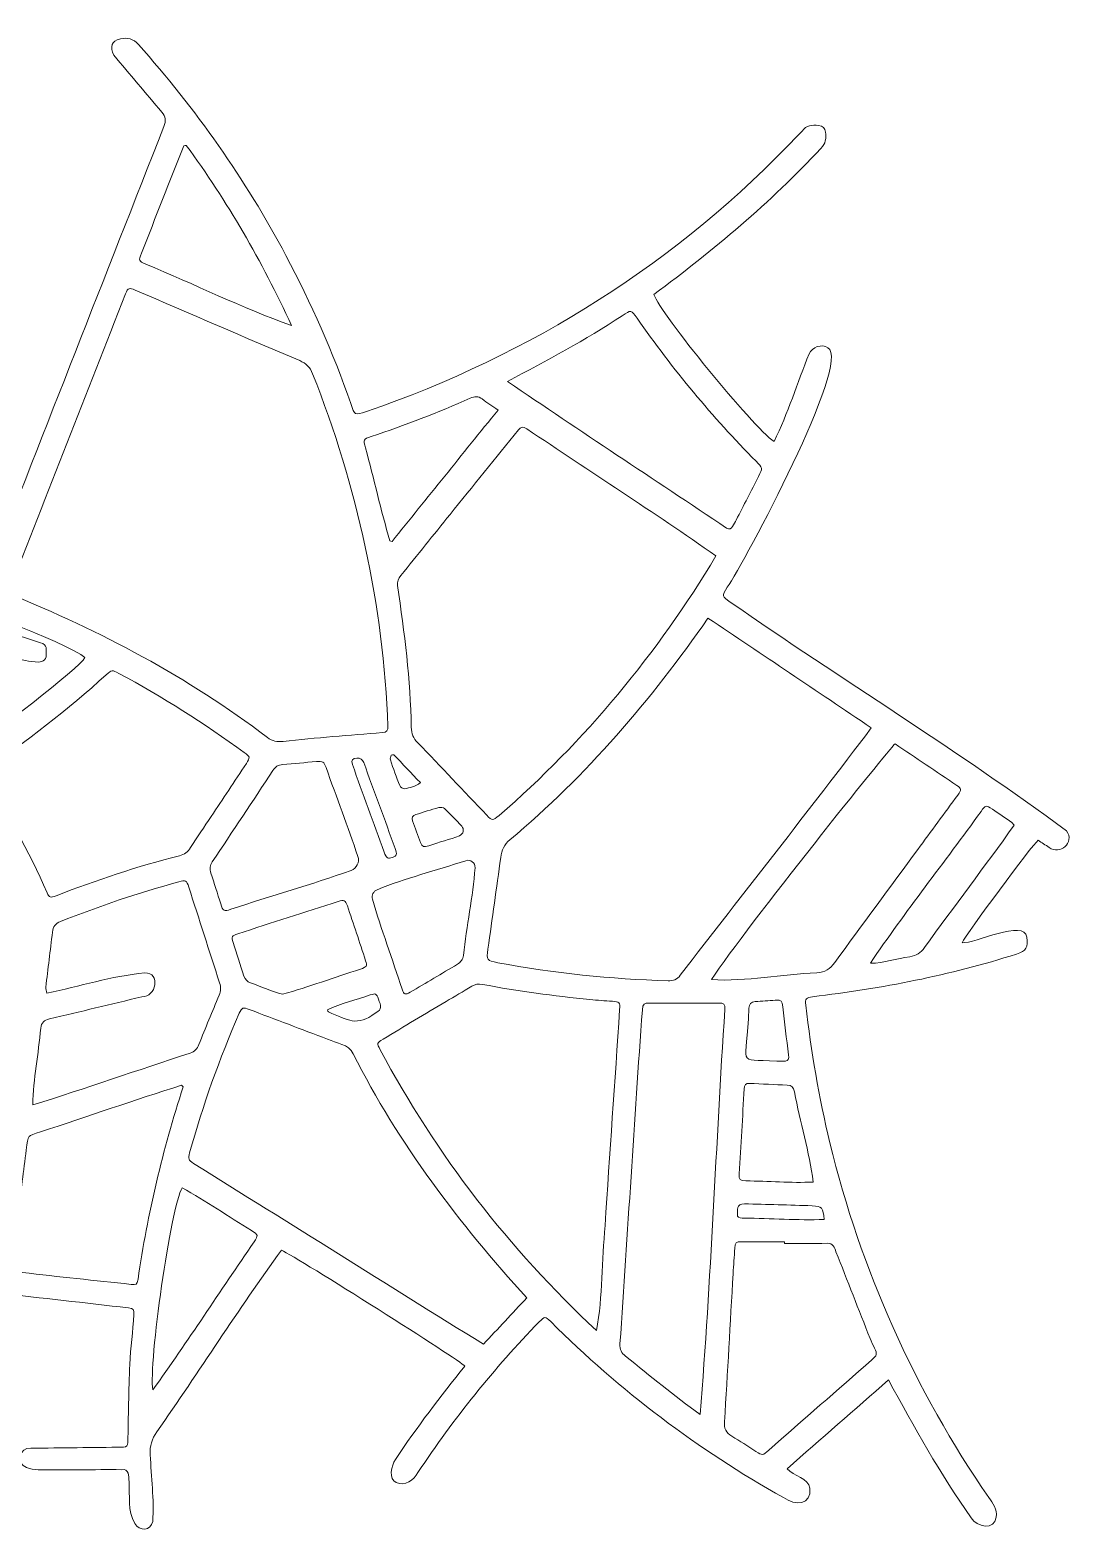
# Model space of a CAD drawing. Header units: centimetres. Extents: x 1 to 244, y 0 to 122.
# Drawn here: x 159.8 to 244.2, y 0.3 to 121.6 of the extents above; entities that cross this region are included whole.
import ezdxf

# ---------------------------------------------------------------- set-up
doc = ezdxf.new("R2010")
doc.units = ezdxf.units.CM
doc.header["$MEASUREMENT"] = 0
doc.layers.add('Screenshot 2022-06-22 at 09.44.58 v2\xa0Image', color=7, linetype='Continuous', lineweight=0)

msp = doc.modelspace()

# ---------------------------------------------------------------- linework, layer by layer
at = {"layer": 'Screenshot 2022-06-22 at 09.44.58 v2\xa0Image'}
for points, knots in [([(16.54, 84.96), (15.45, 86.14), (14.35, 87.32), (13.22, 88.54), (11.44, 87.25), (4.07, 80.99), (2.4, 81.46), (1.62, 81.58), (1.72, 82.76), (2.2, 83.18), (5.46, 85.39), (8.94, 87.47), (11.76, 90.2), (10.98, 91.41), (9.99, 92.49), (9.13, 93.64), (8.8, 94.07), (8.75, 94.08), (8.3, 93.75), (6.76, 92.65), (5.22, 91.56), (3.7, 90.43), (3.17, 90.02), (1.81, 89.74), (1.71, 90.66), (1.65, 91.21), (1.76, 91.65), (2.27, 92), (4.04, 93.26), (5.81, 94.46), (7.51, 95.83), (5.15, 99.3), (2.96, 102.83), (1.07, 106.58), (0.87, 106.97), (0.8, 107.36), (0.86, 107.77), (0.97, 108.64), (2.15, 108.62), (2.63, 108.07), (6.65, 100.27), (11.63, 93.05), (17.74, 86.73), (18.16, 86.28), (18.21, 86.28), (18.71, 86.66), (22.66, 89.75), (26.6, 92.85), (30.57, 95.93), (31.05, 96.31), (31.04, 96.31), (30.69, 96.8), (29.45, 98.61), (28.18, 100.4), (26.97, 102.23), (26.17, 103.44), (25.47, 104.72), (24.71, 105.96), (24.31, 106.57), (24.22, 107.82), (25.07, 107.9), (25.74, 108.01), (26.15, 107.72), (26.49, 107.14), (27.62, 105.24), (28.79, 103.36), (29.96, 101.48), (30.34, 100.92), (30.35, 100.92), (30.95, 101.22), (35.16, 103.38), (39.37, 105.54), (43.59, 107.69), (44.21, 108.01), (44.22, 108.04), (43.9, 108.68), (42.36, 111.87), (41, 115.14), (39.87, 118.49), (39.74, 118.89), (39.71, 119.34), (39.7, 119.77), (39.69, 120.24), (39.91, 120.42), (40.37, 120.46), (41.2, 120.51), (41.37, 120.41), (41.65, 119.59), (43.36, 114.65), (45.47, 109.9), (48.01, 105.33), (48.28, 104.84), (48.58, 104.62), (49.17, 104.63), (54.28, 104.67), (59.38, 104.68), (64.49, 104.71), (68.12, 104.73), (71.75, 104.76), (75.37, 104.78), (75.8, 104.8), (75.87, 104.85), (75.89, 105.27), (75.95, 109.7), (76.3, 114.11), (76.98, 118.49), (77.08, 119.08), (77.24, 119.31), (77.64, 119.33), (78.36, 119.37), (78.6, 119.41), (78.91, 118.72), (81.25, 112.97), (83.51, 107.19), (85.82, 101.43), (86.06, 100.85), (86.09, 100.82), (86.68, 101.01), (88.43, 101.54), (90.17, 102.07), (91.91, 102.61), (92.54, 102.8), (92.56, 102.84), (92.36, 103.48), (90.81, 108.63), (89.25, 113.78), (87.71, 118.94), (87.56, 119.47), (87.52, 120.05), (87.51, 120.6), (87.42, 121.57), (89.1, 121.64), (89.26, 120.8), (89.42, 120.33), (89.56, 119.85), (89.69, 119.37), (89.79, 118.99), (90.01, 118.87), (90.39, 118.84), (93.21, 118.67), (96.04, 118.65), (98.86, 118.77), (102.09, 118.84), (105.29, 119.39), (108.5, 119.67), (109.02, 119.67), (109.2, 119.52), (109.3, 119.01), (110.44, 111.33), (111.55, 103.65), (112.66, 95.97), (112.72, 95.54), (112.95, 95.39), (113.32, 95.3), (119.74, 93.78), (126.13, 92.18), (132.54, 90.65), (133.84, 90.34), (133.66, 90.16), (134.05, 91.54), (134.5, 93.12), (134.94, 94.71), (135.38, 96.3), (135.54, 96.86), (135.54, 96.87), (135.07, 97.18), (134.4, 97.63), (134.35, 98.88), (135.27, 99.02), (135.7, 99.1), (136.11, 98.97), (136.53, 98.8), (138.32, 98.08), (140.12, 97.37), (141.91, 96.66), (142.24, 96.56), (142.7, 96.26), (142.88, 96.71), (143.53, 98.41), (144.21, 100.1), (144.88, 101.79), (145.05, 102.51), (145.93, 103.04), (146.59, 102.64), (147.14, 102.19), (146.97, 101.33), (146.7, 100.74), (144, 94.51), (142.07, 87.96), (140.89, 81.27), (140.8, 80.75), (140.86, 80.65), (141.37, 80.57), (146.15, 79.78), (150.83, 78.56), (155.42, 77), (156.05, 76.8), (156.1, 76.82), (156.33, 77.42), (161.09, 89.56), (165.84, 101.71), (170.62, 113.84), (170.81, 114.31), (170.76, 114.64), (170.44, 115.01), (169.14, 116.53), (167.87, 118.07), (166.58, 119.6), (166.25, 120.28), (166.35, 120.76), (167.11, 120.93), (167.68, 121.05), (168.14, 120.94), (168.56, 120.47), (173.18, 115.28), (177.21, 109.57), (180.47, 103.43), (182.52, 99.57), (184.28, 95.58), (185.72, 91.46), (186.06, 90.49), (186, 90.5), (186.99, 90.83), (200.19, 95.32), (212.31, 102.99), (221.86, 113.15), (221.97, 113.26), (222.09, 113.36), (222.18, 113.48), (222.52, 113.97), (223.01, 113.97), (223.52, 113.93), (223.85, 113.9), (224.04, 113.7), (224.08, 113.39), (224.14, 112.91), (224.09, 112.46), (223.7, 112.08), (219.61, 107.7), (215.04, 103.83), (210.21, 100.28), (210.71, 98.75), (218.18, 89.59), (219.92, 88.39), (221.04, 90.66), (221.8, 93.13), (222.75, 95.49), (222.98, 96.03), (223.78, 96.31), (224.27, 95.97), (226.22, 94.88), (217.49, 78.54), (216.13, 76.63), (215.69, 75.88), (215.69, 75.89), (216.38, 75.42), (225.37, 69.18), (234.78, 63.43), (243.55, 56.93), (244.23, 56), (243.02, 54.93), (242.15, 55.6), (241.84, 55.8), (241.53, 55.99), (241.25, 56.18), (240.79, 55.83), (235.41, 48.56), (235.12, 47.9), (236.09, 47.82), (240.18, 49.85), (240.33, 48.35), (240.45, 47.53), (240.29, 47.24), (239.5, 46.99), (234.14, 45.25), (228.61, 44.21), (223.03, 43.54), (222.51, 43.46), (222.42, 43.38), (222.48, 42.87), (222.91, 39.12), (223.54, 35.41), (224.43, 31.74), (226.92, 21.5), (231.27, 11.74), (237.27, 3.08), (237.6, 2.6), (237.96, 2.14), (237.86, 1.49), (237.75, 0.41), (236.27, 0.69), (235.85, 1.44), (233.32, 4.99), (231.26, 8.77), (229.16, 12.59), (226.41, 10.17), (223.72, 7.82), (220.98, 5.41), (221.5, 4.8), (222.73, 4.64), (222.81, 3.83), (222.98, 2.47), (221.64, 2.39), (220.68, 3.08), (213.77, 6.93), (207.47, 11.72), (201.87, 17.29), (201.41, 17.73), (201.39, 17.73), (200.94, 17.27), (197.3, 13.52), (194.04, 9.46), (191.14, 5.11), (190.83, 4.47), (190.1, 3.98), (189.39, 4.29), (188.74, 4.56), (189, 5.66), (189.32, 6.14), (191.05, 8.76), (192.97, 11.25), (194.93, 13.7), (194.61, 14.12), (181.5, 22.4), (180.11, 23.07), (176.63, 18.28), (173.45, 13.25), (170.05, 8.39), (169.65, 7.8), (169.46, 7.24), (169.52, 6.53), (169.59, 4.74), (169.84, 2.92), (169.72, 1.14), (169.57, 0.41), (168.64, 0.3), (168.27, 0.99), (167.66, 2.01), (167.89, 3.23), (167.8, 4.36), (167.76, 4.85), (167.84, 5.41), (167.19, 5.33), (164.95, 5.34), (162.71, 5.31), (160.47, 5.33), (160.15, 5.33), (159.82, 5.38), (159.52, 5.5), (158.64, 5.81), (158.94, 7.15), (159.87, 7.06), (162.36, 7.09), (164.86, 7.12), (167.36, 7.15), (167.6, 7.16), (167.71, 7.3), (167.71, 7.53), (167.75, 9.63), (167.77, 11.74), (167.86, 13.84), (167.91, 15.18), (168.12, 16.52), (168.2, 17.86), (168.21, 18.3), (168.18, 18.34), (167.75, 18.4), (160.75, 19.22), (153.75, 19.97), (146.74, 20.74), (146.38, 20.78), (146.07, 20.71), (145.76, 20.5), (143.62, 19.05), (141.32, 17.82), (139.28, 16.25), (140.33, 14.52), (141.24, 12.81), (142.24, 11.06), (142.61, 10.45), (142.76, 9.19), (141.79, 9.13), (141.13, 9.04), (140.75, 9.34), (140.45, 9.91), (139.07, 12.57), (137.51, 15.13), (135.87, 17.64), (135.54, 18.14), (135.19, 18.37), (134.56, 18.38), (128.35, 18.51), (122.14, 18.74), (115.93, 18.92), (106.16, 19.2), (96.4, 19.56), (86.63, 19.84), (86.04, 19.85), (85.99, 19.79), (85.97, 19.22), (85.77, 13.83), (85, 8.51), (83.8, 3.26), (83.64, 2.18), (83.3, 1.82), (82.28, 2), (81.96, 2.02), (81.76, 2.27), (81.77, 2.64), (82.18, 6.01), (83.18, 9.29), (83.51, 12.69), (85, 23.39), (84.17, 34.32), (81.51, 44.77), (81.25, 45.8), (81.26, 45.79), (80.22, 45.75), (77.88, 45.68), (75.53, 45.57), (73.19, 45.49), (72.73, 45.49), (72.49, 45.29), (72.3, 44.9), (64.92, 29.47), (52.91, 16.34), (38.26, 7.51), (37.86, 7.27), (37.46, 7.21), (37.02, 7.24), (36.59, 7.28), (36.42, 7.47), (36.36, 7.9), (36.27, 8.54), (36.54, 8.95), (37.09, 9.28), (42.93, 12.76), (48.33, 16.96), (53.2, 21.7), (53.58, 22.1), (53.59, 22.14), (53.27, 22.58), (51.43, 25.22), (49.19, 27.52), (47.26, 30.09), (41.01, 24.58), (34.34, 19.8), (26.84, 16.12), (26.39, 15.89), (25.93, 15.86), (25.46, 15.89), (25.13, 15.9), (24.92, 16.1), (24.91, 16.42), (24.87, 17.31), (24.81, 17.46), (25.65, 17.88), (26.57, 18.45), (27.87, 18.65), (28.21, 19.81), (28.52, 20.66), (28.59, 20.57), (27.92, 21.18), (23.78, 24.95), (19.32, 28.3), (14.54, 31.21), (14.04, 31.52), (14, 31.52), (13.69, 31), (10.54, 25.6), (7.4, 20.19), (4.24, 14.79), (3.39, 13.03), (1.45, 14.13), (2.4, 15.79), (7.24, 24.1), (12.08, 32.41), (16.93, 40.71), (17.08, 40.97), (17.13, 41.22), (17.07, 41.52), (14.83, 52.33), (10.44, 62.62), (4.55, 71.94), (4.31, 72.3), (4.23, 72.31), (3.86, 72.1), (3.05, 71.68), (2.34, 70.88), (1.36, 70.98), (0.9, 71.01), (0.53, 71.42), (0.63, 71.92), (0.75, 72.5), (1.08, 72.83), (1.52, 73.13), (6.79, 76.66), (12.33, 80.21), (16.54, 84.96)], [0, 0, 0, 0, 1, 1, 1, 2, 2, 2, 3, 3, 3, 4, 4, 4, 5, 5, 5, 6, 6, 6, 7, 7, 7, 8, 8, 8, 9, 9, 9, 10, 10, 10, 11, 11, 11, 12, 12, 12, 13, 13, 13, 14, 14, 14, 15, 15, 15, 16, 16, 16, 17, 17, 17, 18, 18, 18, 19, 19, 19, 20, 20, 20, 21, 21, 21, 22, 22, 22, 23, 23, 23, 24, 24, 24, 25, 25, 25, 26, 26, 26, 27, 27, 27, 28, 28, 28, 29, 29, 29, 30, 30, 30, 31, 31, 31, 32, 32, 32, 33, 33, 33, 34, 34, 34, 35, 35, 35, 36, 36, 36, 37, 37, 37, 38, 38, 38, 39, 39, 39, 40, 40, 40, 41, 41, 41, 42, 42, 42, 43, 43, 43, 44, 44, 44, 45, 45, 45, 46, 46, 46, 47, 47, 47, 48, 48, 48, 49, 49, 49, 50, 50, 50, 51, 51, 51, 52, 52, 52, 53, 53, 53, 54, 54, 54, 55, 55, 55, 56, 56, 56, 57, 57, 57, 58, 58, 58, 59, 59, 59, 60, 60, 60, 61, 61, 61, 62, 62, 62, 63, 63, 63, 64, 64, 64, 65, 65, 65, 66, 66, 66, 67, 67, 67, 68, 68, 68, 69, 69, 69, 70, 70, 70, 71, 71, 71, 72, 72, 72, 73, 73, 73, 74, 74, 74, 75, 75, 75, 76, 76, 76, 77, 77, 77, 78, 78, 78, 79, 79, 79, 80, 80, 80, 81, 81, 81, 82, 82, 82, 83, 83, 83, 84, 84, 84, 85, 85, 85, 86, 86, 86, 87, 87, 87, 88, 88, 88, 89, 89, 89, 90, 90, 90, 91, 91, 91, 92, 92, 92, 93, 93, 93, 94, 94, 94, 95, 95, 95, 96, 96, 96, 97, 97, 97, 98, 98, 98, 99, 99, 99, 100, 100, 100, 101, 101, 101, 102, 102, 102, 103, 103, 103, 104, 104, 104, 105, 105, 105, 106, 106, 106, 107, 107, 107, 108, 108, 108, 109, 109, 109, 110, 110, 110, 111, 111, 111, 112, 112, 112, 113, 113, 113, 114, 114, 114, 115, 115, 115, 116, 116, 116, 117, 117, 117, 118, 118, 118, 119, 119, 119, 120, 120, 120, 121, 121, 121, 122, 122, 122, 123, 123, 123, 124, 124, 124, 125, 125, 125, 126, 126, 126, 127, 127, 127, 128, 128, 128, 129, 129, 129, 130, 130, 130, 131, 131, 131, 132, 132, 132, 133, 133, 133, 134, 134, 134, 135, 135, 135, 136, 136, 136, 137, 137, 137, 138, 138, 138, 139, 139, 139, 140, 140, 140, 141, 141, 141, 142, 142, 142, 143, 143, 143, 144, 144, 144, 145, 145, 145, 146, 146, 146, 147, 147, 147, 148, 148, 148, 149, 149, 149, 150, 150, 150, 151, 151, 151, 152, 152, 152, 153, 153, 153, 154, 154, 154, 155, 155, 155, 156, 156, 156, 157, 157, 157, 158, 158, 158, 159, 159, 159, 160, 160, 160, 161, 161, 161, 162, 162, 162, 163, 163, 163, 164, 164, 164, 165, 165, 165, 166, 166, 166, 166]), ([(172.43, 112.32), (172.37, 112.31), (172.31, 112.3), (172.24, 112.28), (171.03, 109.42), (169.96, 106.49), (168.81, 103.6), (168.57, 103), (168.57, 102.98), (169.15, 102.72), (173.1, 101.12), (176.91, 99.18), (180.93, 97.77), (178.53, 103), (175.73, 107.8), (172.43, 112.32)], [0, 0, 0, 0, 1, 1, 1, 2, 2, 2, 3, 3, 3, 4, 4, 4, 5, 5, 5, 5]), ([(158.04, 76.12), (165.48, 73.11), (172.57, 69.36), (178.98, 64.49), (179.39, 64.18), (179.78, 64.12), (180.25, 64.17), (182.93, 64.45), (185.61, 64.68), (188.28, 64.88), (188.63, 64.91), (188.74, 65.06), (188.72, 65.38), (188.36, 75.15), (186.23, 84.79), (182.63, 93.87), (182.42, 94.4), (182.11, 94.71), (181.59, 94.93), (177.15, 96.8), (172.74, 98.74), (168.3, 100.62), (167.79, 100.84), (167.74, 100.82), (167.52, 100.32), (164.32, 92.25), (161.21, 84.22), (158.04, 76.12)], [0, 0, 0, 0, 1, 1, 1, 2, 2, 2, 3, 3, 3, 4, 4, 4, 5, 5, 5, 6, 6, 6, 7, 7, 7, 8, 8, 8, 9, 9, 9, 9]), ([(198.39, 93.25), (204.25, 89.22), (210.19, 85.37), (216.08, 81.39), (216.51, 81.12), (216.68, 81.78), (216.86, 82.05), (217.46, 83.23), (218.07, 84.4), (218.67, 85.58), (219.01, 86.25), (219, 86.25), (218.46, 86.8), (214.94, 90.38), (211.72, 94.22), (208.85, 98.35), (208.37, 99.04), (208.37, 99.04), (207.64, 98.56), (204.66, 96.57), (201.56, 94.93), (198.39, 93.25)], [0, 0, 0, 0, 1, 1, 1, 2, 2, 2, 3, 3, 3, 4, 4, 4, 5, 5, 5, 6, 6, 6, 7, 7, 7, 7]), ([(188.88, 80.36), (188.94, 80.35), (188.99, 80.33), (189.05, 80.31), (191.88, 83.83), (194.72, 87.35), (197.62, 90.94), (197.15, 91.26), (196.73, 91.53), (196.34, 91.83), (196.02, 92.07), (195.73, 92.06), (195.37, 91.9), (192.76, 90.72), (190.09, 89.71), (187.37, 88.8), (186.71, 88.58), (186.73, 88.57), (186.91, 87.88), (187.59, 85.38), (188.15, 82.84), (188.88, 80.36)], [0, 0, 0, 0, 1, 1, 1, 2, 2, 2, 3, 3, 3, 4, 4, 4, 5, 5, 5, 6, 6, 6, 7, 7, 7, 7]), ([(215.22, 79.15), (210.19, 82.69), (205.02, 85.98), (199.93, 89.43), (199.66, 89.61), (199.45, 89.59), (199.26, 89.34), (197.42, 87.05), (195.57, 84.78), (193.74, 82.5), (192.41, 80.86), (191.1, 79.22), (189.77, 77.58), (189.57, 77.33), (189.45, 77.08), (189.49, 76.75), (190.07, 72.96), (190.53, 69.15), (190.61, 65.31), (190.62, 64.79), (190.78, 64.42), (191.13, 64.05), (193, 62.12), (194.85, 60.16), (196.7, 58.21), (197.14, 57.75), (197.19, 57.74), (197.7, 58.18), (204.64, 64.18), (210.5, 71.28), (215.22, 79.15)], [0, 0, 0, 0, 1, 1, 1, 2, 2, 2, 3, 3, 3, 4, 4, 4, 5, 5, 5, 6, 6, 6, 7, 7, 7, 8, 8, 8, 9, 9, 9, 10, 10, 10, 10]), ([(151.09, 76.11), (150.9, 75.88), (150.91, 75.55), (150.85, 75.27), (150.76, 74.76), (150.83, 74.68), (151.33, 74.58), (154.47, 74.01), (157.61, 73.14), (160.65, 72.14), (161.25, 72.01), (161.08, 71.49), (161.11, 71.29), (161.17, 70.85), (160.89, 70.57), (160.47, 70.58), (159.06, 70.6), (157.74, 71.24), (156.38, 71.59), (155.99, 71.7), (155.73, 71.61), (155.47, 71.31), (154.51, 70.2), (153.52, 69.1), (152.54, 67.99), (152.15, 67.54), (152.15, 67.53), (152.49, 67.05), (153.32, 65.93), (153.98, 64.66), (154.93, 63.64), (156.51, 64.48), (163.83, 70.11), (164.24, 70.95), (162.95, 72.06), (152.46, 76.13), (151.09, 76.11)], [0, 0, 0, 0, 1, 1, 1, 2, 2, 2, 3, 3, 3, 4, 4, 4, 5, 5, 5, 6, 6, 6, 7, 7, 7, 8, 8, 8, 9, 9, 9, 10, 10, 10, 11, 11, 11, 12, 12, 12, 12]), ([(227.77, 65.26), (223.35, 68.24), (219, 71.16), (214.58, 74.13), (210.01, 67.52), (204.75, 61.4), (198.58, 56.22), (198.11, 55.83), (197.9, 55.38), (197.83, 54.79), (197.5, 52.32), (197.15, 49.86), (196.8, 47.39), (196.67, 46.49), (196.7, 46.45), (197.59, 46.29), (202.14, 45.44), (206.73, 44.96), (211.35, 44.83), (211.79, 44.81), (212.07, 44.93), (212.34, 45.28), (217.47, 51.96), (222.7, 58.53), (227.77, 65.26)], [0, 0, 0, 0, 1, 1, 1, 2, 2, 2, 3, 3, 3, 4, 4, 4, 5, 5, 5, 6, 6, 6, 7, 7, 7, 8, 8, 8, 8]), ([(156.08, 61.77), (157.83, 58.52), (159.73, 55.34), (161.18, 51.93), (161.36, 51.54), (161.44, 51.52), (161.91, 51.7), (165.17, 52.96), (168.48, 54.07), (171.87, 54.92), (172.28, 55.03), (172.56, 55.24), (172.78, 55.6), (173.31, 56.44), (173.88, 57.26), (174.44, 58.09), (175.38, 59.52), (176.33, 60.95), (177.28, 62.39), (177.6, 62.88), (177.59, 62.92), (177.11, 63.27), (173.88, 65.63), (170.5, 67.77), (166.98, 69.66), (166.43, 69.96), (166.43, 69.95), (165.96, 69.55), (162.85, 66.71), (159.51, 64.19), (156.08, 61.77)], [0, 0, 0, 0, 1, 1, 1, 2, 2, 2, 3, 3, 3, 4, 4, 4, 5, 5, 5, 6, 6, 6, 7, 7, 7, 8, 8, 8, 9, 9, 9, 10, 10, 10, 10]), ([(229.69, 63.97), (229.11, 63.42), (217.77, 49.29), (214.85, 44.92), (217.72, 44.75), (220.52, 45.36), (223.38, 45.47), (224.02, 45.52), (224.44, 45.77), (224.82, 46.3), (227.04, 49.35), (229.29, 52.39), (231.53, 55.43), (232.61, 56.9), (233.69, 58.36), (234.76, 59.83), (235.08, 60.27), (235.08, 60.34), (234.68, 60.61), (233.03, 61.73), (231.37, 62.84), (229.69, 63.97)], [0, 0, 0, 0, 1, 1, 1, 2, 2, 2, 3, 3, 3, 4, 4, 4, 5, 5, 5, 6, 6, 6, 7, 7, 7, 7]), ([(185.74, 53.74), (186.2, 53.91), (186.45, 54.41), (186.29, 54.87), (185.49, 57.29), (184.56, 59.65), (183.72, 62.06), (183.55, 62.52), (183.45, 62.58), (182.94, 62.54), (182.03, 62.46), (181.13, 62.35), (180.22, 62.3), (179.84, 62.28), (179.62, 62.1), (179.43, 61.82), (177.8, 59.35), (176.17, 56.89), (174.53, 54.44), (174.33, 54.14), (174.3, 53.86), (174.41, 53.52), (174.69, 52.7), (174.94, 51.87), (175.21, 51.05), (175.4, 50.45), (175.47, 50.41), (176.04, 50.6), (179.26, 51.68), (182.54, 52.6), (185.74, 53.74)], [0, 0, 0, 0, 1, 1, 1, 2, 2, 2, 3, 3, 3, 4, 4, 4, 5, 5, 5, 6, 6, 6, 7, 7, 7, 8, 8, 8, 9, 9, 9, 10, 10, 10, 10]), ([(186.21, 62.81), (185.84, 62.79), (185.75, 62.66), (185.85, 62.31), (186.69, 59.94), (187.56, 57.59), (188.41, 55.23), (188.59, 54.73), (188.72, 54.65), (189.09, 54.79), (189.44, 54.92), (189.48, 55.05), (189.31, 55.51), (188.46, 57.83), (187.62, 60.14), (186.76, 62.46), (186.67, 62.71), (186.48, 62.83), (186.21, 62.81)], [0, 0, 0, 0, 1, 1, 1, 2, 2, 2, 3, 3, 3, 4, 4, 4, 5, 5, 5, 6, 6, 6, 6]), ([(189.19, 63.09), (189.12, 63.08), (189.05, 63.06), (188.99, 63.05), (188.96, 62.92), (188.88, 62.78), (188.92, 62.67), (189.16, 61.97), (189.4, 61.28), (189.68, 60.6), (189.73, 60.48), (189.95, 60.32), (190.06, 60.34), (190.48, 60.42), (190.91, 60.5), (191.34, 60.84), (190.61, 61.61), (189.9, 62.35), (189.19, 63.09)], [0, 0, 0, 0, 1, 1, 1, 2, 2, 2, 3, 3, 3, 4, 4, 4, 5, 5, 5, 6, 6, 6, 6]), ([(194.51, 56.55), (194.83, 56.68), (194.91, 57.08), (194.68, 57.32), (194.21, 57.82), (193.76, 58.29), (193.29, 58.75), (193.2, 58.84), (192.97, 58.86), (192.82, 58.82), (192.2, 58.65), (191.58, 58.45), (190.97, 58.25), (190.73, 58.17), (190.61, 58.02), (190.71, 57.76), (190.93, 57.17), (191.12, 56.57), (191.36, 55.99), (191.5, 55.63), (191.6, 55.61), (192.03, 55.74), (192.87, 56.04), (193.7, 56.22), (194.51, 56.55)], [0, 0, 0, 0, 1, 1, 1, 2, 2, 2, 3, 3, 3, 4, 4, 4, 5, 5, 5, 6, 6, 6, 7, 7, 7, 8, 8, 8, 8]), ([(239.31, 57.39), (239.21, 57.52), (239.18, 57.58), (239.13, 57.61), (238.61, 57.97), (238.09, 58.33), (237.56, 58.68), (237.03, 59.03), (237.02, 59.03), (236.64, 58.51), (233.69, 54.4), (230.52, 50.43), (227.7, 46.24), (228.81, 46.25), (229.81, 46.64), (230.9, 46.77), (231.41, 46.85), (231.76, 47.09), (232.07, 47.51), (234.46, 50.82), (236.94, 54.06), (239.31, 57.39)], [0, 0, 0, 0, 1, 1, 1, 2, 2, 2, 3, 3, 3, 4, 4, 4, 5, 5, 5, 6, 6, 6, 7, 7, 7, 7]), ([(195.01, 54.53), (192.58, 53.72), (190.12, 53.12), (187.84, 52.18), (187.54, 52.06), (187.38, 51.73), (187.47, 51.42), (188.16, 48.98), (189.1, 46.57), (189.86, 44.14), (190.01, 43.7), (190.11, 43.67), (190.52, 43.91), (191.8, 44.65), (193.06, 45.41), (194.33, 46.16), (194.61, 46.33), (194.77, 46.54), (194.82, 46.88), (195.06, 49.26), (195.59, 51.58), (195.76, 53.96), (195.79, 54.36), (195.39, 54.66), (195.01, 54.53)], [0, 0, 0, 0, 1, 1, 1, 2, 2, 2, 3, 3, 3, 4, 4, 4, 5, 5, 5, 6, 6, 6, 7, 7, 7, 8, 8, 8, 8]), ([(160.03, 34.8), (164.3, 36.12), (168.49, 37.61), (172.75, 38.99), (173.11, 39.11), (173.31, 39.33), (173.45, 39.68), (173.98, 41.01), (174.52, 42.34), (175.09, 43.66), (175.23, 44), (175.23, 44.31), (175.12, 44.66), (174.28, 47.24), (173.46, 49.82), (172.63, 52.4), (172.45, 52.94), (172.38, 52.97), (171.83, 52.82), (168.58, 51.95), (165.4, 50.85), (162.27, 49.62), (161.85, 49.45), (161.66, 49.19), (161.61, 48.76), (161.44, 47.27), (161.25, 45.79), (161.08, 44.31), (161.06, 44.16), (161.14, 44), (161.17, 43.82), (163.82, 44.37), (166.37, 45.21), (169.07, 45.46), (170.38, 45.51), (170, 43.49), (168.83, 43.53), (166.34, 42.93), (163.86, 42.33), (161.37, 41.75), (160.95, 41.65), (160.72, 41.45), (160.67, 41.01), (160.49, 38.92), (160.06, 36.92), (160.03, 34.8)], [0, 0, 0, 0, 1, 1, 1, 2, 2, 2, 3, 3, 3, 4, 4, 4, 5, 5, 5, 6, 6, 6, 7, 7, 7, 8, 8, 8, 9, 9, 9, 10, 10, 10, 11, 11, 11, 12, 12, 12, 13, 13, 13, 14, 14, 14, 15, 15, 15, 15]), ([(180.21, 43.74), (182.32, 44.34), (184.4, 45.1), (186.5, 45.77), (187.01, 45.94), (187.06, 46.02), (186.92, 46.45), (186.43, 47.93), (185.94, 49.42), (185.44, 50.89), (185.28, 51.34), (185.18, 51.39), (184.71, 51.24), (182.01, 50.37), (179.3, 49.5), (176.6, 48.63), (176.12, 48.48), (176.07, 48.38), (176.21, 47.92), (176.49, 47.01), (176.8, 46.11), (177.09, 45.2), (177.18, 44.93), (177.35, 44.76), (177.61, 44.66), (178.49, 44.37), (179.3, 43.94), (180.21, 43.74)], [0, 0, 0, 0, 1, 1, 1, 2, 2, 2, 3, 3, 3, 4, 4, 4, 5, 5, 5, 6, 6, 6, 7, 7, 7, 8, 8, 8, 9, 9, 9, 9]), ([(183.83, 42.48), (183.87, 42.38), (183.88, 42.32), (183.91, 42.31), (185.49, 41.67), (186.22, 41.08), (187.7, 42.22), (188.32, 42.52), (188.15, 42.81), (187.95, 43.35), (187.78, 43.8), (187.73, 43.83), (187.29, 43.68), (186.14, 43.27), (184.92, 43.01), (183.83, 42.48)], [0, 0, 0, 0, 1, 1, 1, 2, 2, 2, 3, 3, 3, 4, 4, 4, 5, 5, 5, 5]), ([(205.56, 16.57), (206.1, 19.37), (205.98, 22.21), (206.27, 25.05), (206.63, 30.86), (207.06, 36.68), (207.44, 42.5), (207.47, 43.09), (207.44, 43.12), (206.86, 43.17), (206.25, 43.22), (205.65, 43.24), (205.04, 43.31), (202.13, 43.61), (199.23, 43.97), (196.36, 44.54), (196.04, 44.6), (195.76, 44.55), (195.49, 44.38), (194.8, 43.96), (194.11, 43.56), (193.42, 43.15), (191.72, 42.14), (190.02, 41.13), (188.33, 40.12), (187.81, 39.81), (187.81, 39.78), (188.1, 39.26), (192.64, 30.72), (198.5, 23.19), (205.56, 16.57)], [0, 0, 0, 0, 1, 1, 1, 2, 2, 2, 3, 3, 3, 4, 4, 4, 5, 5, 5, 6, 6, 6, 7, 7, 7, 8, 8, 8, 9, 9, 9, 10, 10, 10, 10]), ([(199.94, 19.22), (194.47, 25.2), (189.59, 31.68), (185.91, 38.92), (185.54, 39.73), (184.56, 39.76), (183.84, 40.11), (181.73, 40.91), (179.62, 41.71), (177.51, 42.51), (176.99, 42.7), (176.95, 42.68), (176.71, 42.2), (175.1, 38.54), (173.78, 34.77), (172.69, 30.93), (172.55, 30.44), (172.61, 30.34), (173.02, 30.07), (180.84, 25.21), (188.6, 20.29), (196.44, 15.47), (197.61, 16.72), (198.76, 17.95), (199.94, 19.22)], [0, 0, 0, 0, 1, 1, 1, 2, 2, 2, 3, 3, 3, 4, 4, 4, 5, 5, 5, 6, 6, 6, 7, 7, 7, 8, 8, 8, 8]), ([(213.94, 9.79), (214.83, 20.68), (215.22, 31.6), (215.94, 42.5), (215.97, 42.96), (215.9, 43.03), (215.42, 43.03), (214.68, 43.04), (213.95, 43.01), (213.21, 43.01), (212.1, 43.01), (210.99, 43.03), (209.88, 43.03), (209.38, 43.03), (209.33, 42.97), (209.28, 42.48), (208.61, 33.49), (208.1, 24.49), (207.47, 15.49), (207.43, 15.04), (207.58, 14.76), (207.91, 14.5), (209.97, 12.88), (211.77, 11.34), (213.94, 9.79)], [0, 0, 0, 0, 1, 1, 1, 2, 2, 2, 3, 3, 3, 4, 4, 4, 5, 5, 5, 6, 6, 6, 7, 7, 7, 8, 8, 8, 8]), ([(220.14, 38.34), (220.14, 38.34), (220.14, 38.33), (220.14, 38.33), (220.58, 38.37), (221.25, 38.15), (221.08, 38.84), (220.93, 40.13), (220.77, 41.42), (220.62, 42.71), (220.55, 43.24), (220.54, 43.27), (220.02, 43.25), (219.48, 43.23), (218.94, 43.18), (218.4, 43.15), (218.05, 43.14), (217.9, 42.94), (217.88, 42.61), (217.76, 37.76), (216.7, 38.54), (220.14, 38.34)], [0, 0, 0, 0, 1, 1, 1, 2, 2, 2, 3, 3, 3, 4, 4, 4, 5, 5, 5, 6, 6, 6, 7, 7, 7, 7]), ([(223.09, 28.57), (222.77, 31.02), (222.02, 33.41), (221.57, 35.86), (221.49, 36.21), (221.36, 36.39), (220.98, 36.4), (219.96, 36.44), (218.95, 36.49), (217.93, 36.54), (217.62, 36.56), (217.51, 36.39), (217.5, 36.11), (217.39, 33.82), (217.22, 31.53), (217.09, 29.24), (217.07, 28.73), (217.14, 28.67), (217.64, 28.66), (219.46, 28.64), (221.27, 28.48), (223.09, 28.57)], [0, 0, 0, 0, 1, 1, 1, 2, 2, 2, 3, 3, 3, 4, 4, 4, 5, 5, 5, 6, 6, 6, 7, 7, 7, 7]), ([(172.17, 36.25), (172.13, 36.29), (172.09, 36.34), (172.05, 36.39), (168.24, 35.19), (164.46, 33.87), (160.66, 32.62), (159.55, 32.25), (159.66, 32.46), (159.49, 31.15), (159.28, 29.47), (159.07, 27.8), (158.87, 26.12), (158.69, 24.71), (158.53, 23.29), (158.35, 21.87), (158.24, 21.31), (158.8, 21.31), (159.19, 21.26), (162.12, 20.92), (165.04, 20.61), (167.97, 20.3), (168.41, 20.26), (168.43, 20.28), (168.53, 20.72), (169.28, 26.01), (170.54, 31.17), (172.17, 36.25)], [0, 0, 0, 0, 1, 1, 1, 2, 2, 2, 3, 3, 3, 4, 4, 4, 5, 5, 5, 6, 6, 6, 7, 7, 7, 8, 8, 8, 9, 9, 9, 9]), ([(169.73, 11.78), (172.55, 15.71), (175.16, 19.75), (177.9, 23.73), (178.26, 24.26), (178.25, 24.3), (177.71, 24.64), (175.83, 25.78), (174.01, 27.04), (172.09, 28.1), (171.2, 26.61), (169.35, 13.89), (169.73, 11.78)], [0, 0, 0, 0, 1, 1, 1, 2, 2, 2, 3, 3, 3, 4, 4, 4, 4]), ([(223.96, 25.54), (223.87, 26.51), (223.8, 26.61), (222.99, 26.65), (221.16, 26.71), (219.34, 26.76), (217.52, 26.81), (216.84, 26.83), (216.97, 26.29), (216.97, 25.81), (217.04, 25.65), (217.32, 25.65), (217.49, 25.65), (219.65, 25.64), (221.8, 25.46), (223.96, 25.54)], [0, 0, 0, 0, 1, 1, 1, 2, 2, 2, 3, 3, 3, 4, 4, 4, 5, 5, 5, 5]), ([(220.75, 23.61), (220.75, 23.66), (220.75, 23.7), (220.75, 23.75), (219.6, 23.75), (218.45, 23.75), (217.3, 23.75), (216.83, 23.75), (216.77, 23.68), (216.74, 23.23), (216.7, 22.54), (216.65, 21.85), (216.61, 21.16), (216.37, 17.17), (216.17, 13.19), (215.91, 9.2), (215.87, 8.67), (216.02, 8.31), (216.51, 8.03), (217.17, 7.66), (217.79, 7.22), (218.44, 6.81), (218.99, 6.47), (219, 6.47), (219.49, 6.91), (222.27, 9.34), (225.04, 11.77), (227.82, 14.2), (228.25, 14.58), (228.26, 14.64), (228.03, 15.15), (227.91, 15.41), (227.78, 15.66), (227.68, 15.92), (226.75, 18.26), (225.84, 20.6), (224.92, 22.94), (224.79, 23.29), (224.72, 23.64), (224.2, 23.62), (223.05, 23.59), (221.9, 23.61), (220.75, 23.61)], [0, 0, 0, 0, 1, 1, 1, 2, 2, 2, 3, 3, 3, 4, 4, 4, 5, 5, 5, 6, 6, 6, 7, 7, 7, 8, 8, 8, 9, 9, 9, 10, 10, 10, 11, 11, 11, 12, 12, 12, 13, 13, 13, 14, 14, 14, 14])]:
    msp.add_open_spline(points, degree=3, knots=knots, dxfattribs=at)

doc.saveas('drawing.dxf')
